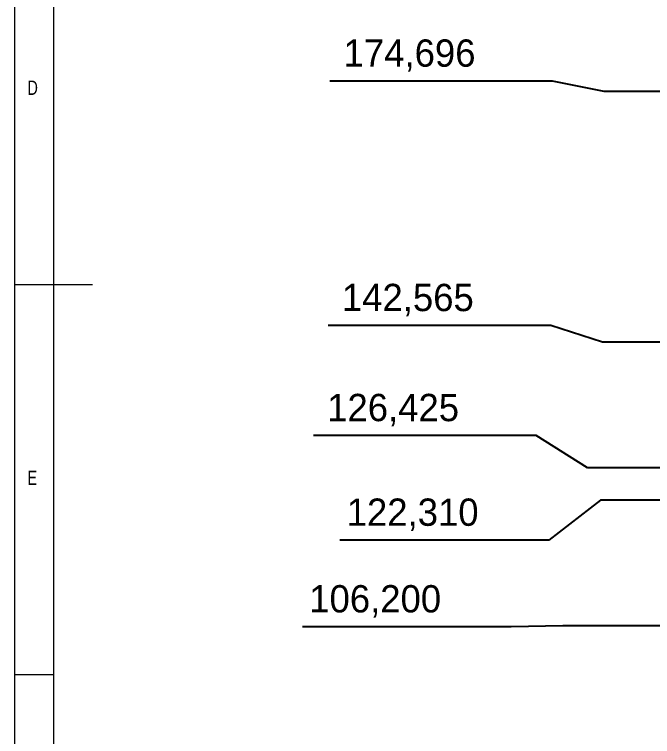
# Model space of a CAD drawing. Header units: millimetres. Extents: x -84 to 500, y -79 to 355.
# Drawn here: x -84.4 to -2.6, y 92 to 184.6 of the extents above; entities that cross this region are included whole.
import ezdxf

# ---------------------------------------------------------------- set-up
doc = ezdxf.new("R2010")
doc.units = ezdxf.units.MM
doc.header["$PDSIZE"] = -1
doc.styles.add('SLDTEXTSTYLE0', font='TXT', dxfattribs={"width": 0.75})
doc.dimstyles.new('ISO-25', dxfattribs={"dimtxt": 2.5, "dimasz": 2.5, "dimexe": 1.25, "dimexo": 0.625, "dimtad": 1, "dimtxsty": 'Standard', "dimcen": 2.5, "dimadec": 0, "dimazin": 0, "dimtfac": 1, "dimtmove": 0, "dimatfit": 3, "dimfxl": 0, "dimarcsym": 0})

# ---------------------------------------------------------------- blocks, each defined once
blk = doc.blocks.new('*D40')
at = {"color": 0, "linetype": 'ByBlock', "lineweight": -2}
for p, q in [((-12.318, 230.504), (-41.446, 230.504)), ((-5.714, 227.39), (-12.318, 230.504)), ((51.21, 227.39), (-5.714, 227.39))]:
    blk.add_line(p, q, dxfattribs=at)
at = {"layer": 'DEFPOINTS', "color": 0, "linetype": 'ByBlock'}
blk.add_point((52.21, 227.39), dxfattribs=at)
at = {"color": 0, "linetype": 'ByBlock', "insert": (-30.946, 233.778), "char_height": 3.5, "attachment_point": 5}
blk.add_mtext('227,390', dxfattribs=at)
blk = doc.blocks.new('*D41')
at = {"color": 0, "linetype": 'ByBlock', "lineweight": -2}
for p, q in [((-15.89, 242.057), (-44.423, 242.057)), ((-9.286, 240.54), (-15.89, 242.057)), ((11.32, 240.54), (-9.286, 240.54))]:
    blk.add_line(p, q, dxfattribs=at)
at = {"layer": 'DEFPOINTS', "color": 0, "linetype": 'ByBlock'}
blk.add_point((12.32, 240.54), dxfattribs=at)
at = {"color": 0, "linetype": 'ByBlock', "insert": (-34.22, 245.331), "char_height": 3.5, "attachment_point": 5}
blk.add_mtext('240,540', dxfattribs=at)
blk = doc.blocks.new('*D48')
at = {"color": 0, "linetype": 'ByBlock', "lineweight": -2}
for p, q in [((-15.485, 210.846), (-44.018, 210.846)), ((-8.881, 206.065), (-15.485, 210.846)), ((11.035, 206.065), (-8.881, 206.065))]:
    blk.add_line(p, q, dxfattribs=at)
at = {"layer": 'DEFPOINTS', "color": 0, "linetype": 'ByBlock'}
blk.add_point((12.035, 206.065), dxfattribs=at)
at = {"color": 0, "linetype": 'ByBlock', "insert": (-33.815, 214.12), "char_height": 3.5, "attachment_point": 5}
blk.add_mtext('206,065', dxfattribs=at)
blk = doc.blocks.new('*D45')
at = {"color": 0, "linetype": 'ByBlock', "lineweight": -2}
for p, q in [((-15.599, 144.676), (-44.167, 144.676)), ((-8.995, 142.565), (-15.599, 144.676)), ((10.233, 142.565), (-8.995, 142.565))]:
    blk.add_line(p, q, dxfattribs=at)
at = {"layer": 'DEFPOINTS', "color": 0, "linetype": 'ByBlock'}
blk.add_point((11.233, 142.565), dxfattribs=at)
at = {"color": 0, "linetype": 'ByBlock', "insert": (-33.947, 147.95), "char_height": 3.5, "attachment_point": 5}
blk.add_mtext('142,565', dxfattribs=at)
blk = doc.blocks.new('*D46')
at = {"color": 0, "linetype": 'ByBlock', "lineweight": -2}
for p, q in [((-15.377, 176.008), (-43.945, 176.008)), ((-8.773, 174.696), (-15.377, 176.008)), ((4.54, 174.696), (-8.773, 174.696))]:
    blk.add_line(p, q, dxfattribs=at)
at = {"layer": 'DEFPOINTS', "color": 0, "linetype": 'ByBlock'}
blk.add_point((5.54, 174.696), dxfattribs=at)
at = {"color": 0, "linetype": 'ByBlock', "insert": (-33.725, 179.282), "char_height": 3.5, "attachment_point": 5}
blk.add_mtext('174,696', dxfattribs=at)
blk = doc.blocks.new('*D49')
at = {"color": 0, "linetype": 'ByBlock', "lineweight": -2}
for p, q in [((-20.679, 106.054), (-47.462, 106.054)), ((-14.075, 106.2), (-20.679, 106.054)), ((10.855, 106.2), (-14.075, 106.2))]:
    blk.add_line(p, q, dxfattribs=at)
at = {"layer": 'DEFPOINTS', "color": 0, "linetype": 'ByBlock'}
blk.add_point((11.855, 106.2), dxfattribs=at)
at = {"color": 0, "linetype": 'ByBlock', "insert": (-38.134, 109.328), "char_height": 3.5, "attachment_point": 5}
blk.add_mtext('106,200', dxfattribs=at)
blk = doc.blocks.new('*D97')
at = {"color": 0, "linetype": 'ByBlock', "lineweight": -2}
for p, q in [((-9.253, 122.31), (-15.857, 117.156)), ((50.94, 122.31), (-9.253, 122.31)), ((-15.857, 117.156), (-42.675, 117.156))]:
    blk.add_line(p, q, dxfattribs=at)
at = {"layer": 'DEFPOINTS', "color": 0, "linetype": 'ByBlock'}
blk.add_point((51.94, 122.31), dxfattribs=at)
at = {"color": 0, "linetype": 'ByBlock', "insert": (-33.33, 120.43), "char_height": 3.5, "attachment_point": 5}
blk.add_mtext('122,310', dxfattribs=at)
blk = doc.blocks.new('*D98')
at = {"color": 0, "linetype": 'ByBlock', "lineweight": -2}
for p, q in [((-17.486, 130.57), (-46.054, 130.57)), ((-10.882, 126.425), (-17.486, 130.57)), ((5.604, 126.425), (-10.882, 126.425))]:
    blk.add_line(p, q, dxfattribs=at)
at = {"layer": 'DEFPOINTS', "color": 0, "linetype": 'ByBlock'}
blk.add_point((6.604, 126.425), dxfattribs=at)
at = {"color": 0, "linetype": 'ByBlock', "insert": (-35.834, 133.844), "char_height": 3.5, "attachment_point": 5}
blk.add_mtext('126,425', dxfattribs=at)
blk = doc.blocks.new('*D99')
at = {"color": 0, "linetype": 'ByBlock', "lineweight": -2}
for p, q in [((-14.088, 222.889), (-42.061, 222.889)), ((-7.484, 221.35), (-14.088, 222.889)), ((5.35, 221.35), (-7.484, 221.35))]:
    blk.add_line(p, q, dxfattribs=at)
at = {"layer": 'DEFPOINTS', "color": 0, "linetype": 'ByBlock'}
blk.add_point((6.35, 221.35), dxfattribs=at)
at = {"color": 0, "linetype": 'ByBlock', "insert": (-32.139, 226.163), "char_height": 3.5, "attachment_point": 5}
blk.add_mtext('221,350', dxfattribs=at)
blk = doc.blocks.new('*D111')
at = {"color": 0, "linetype": 'ByBlock', "lineweight": -2}
for p, q in [((-15.355, 283.392), (-44.483, 283.392)), ((-8.751, 283.45), (-15.355, 283.392)), ((6.62, 283.45), (-8.751, 283.45))]:
    blk.add_line(p, q, dxfattribs=at)
at = {"layer": 'DEFPOINTS', "color": 0, "linetype": 'ByBlock'}
blk.add_point((7.62, 283.45), dxfattribs=at)
at = {"color": 0, "linetype": 'ByBlock', "insert": (-33.983, 286.666), "char_height": 3.5, "attachment_point": 5}
blk.add_mtext('283,450', dxfattribs=at)

msp = doc.modelspace()

# ---------------------------------------------------------------- linework, layer by layer
at = {"color": 7, "linetype": 'Continuous', "lineweight": 0}
for p, q in [((-84.4065, 354.919), (-84.4065, -55.081)), ((-79.4065, 349.919), (-79.4065, -50.081)), ((-84.4065, 149.919), (-74.4065, 149.919)), ((-79.4065, 99.919), (-84.4065, 99.919))]:
    msp.add_line(p, q, dxfattribs=at)

# ---------------------------------------------------------------- texts
at = {"color": 7, "linetype": 'Continuous', "lineweight": 0, "char_height": 1.8521, "attachment_point": 1, "style": 'SLDTEXTSTYLE0'}
for s, insert in [('D', (-82.7398, 176.087)), ('E', (-82.7398, 126.087))]:
    msp.add_mtext(s, dxfattribs=dict(at, insert=insert))

# ---------------------------------------------------------------- dimensions: what is measured, and where the dimension line sits
for feature_location, offset, picture, middle in [((7.62, 283.45), (-29.5792, -0.0583), '*D111', (-33.9832, 286.6657)), ((12.32, 240.54), (-34.8138, 1.5174), '*D41', (-34.2203, 245.3314)), ((52.21, 227.39), (-71.1324, 3.1142), '*D40', (-30.9464, 233.7782)), ((6.35, 221.35), (-27.0424, 1.539), '*D99', (-32.1389, 226.163)), ((12.0353, 206.065), (-34.1239, 4.7806), '*D48', (-33.8151, 214.1196)), ((5.54, 174.696), (-27.5206, 1.3119), '*D46', (-33.7246, 179.2819)), ((11.2334, 142.565), (-33.4362, 2.1107), '*D45', (-33.9467, 147.9497)), ((6.6043, 126.4252), (-30.6947, 4.1453), '*D98', (-35.8344, 133.8445)), ((51.94, 122.31), (-74.4009, -5.1541), '*D97', (-33.3299, 120.4299)), ((11.8552, 106.2), (-39.1379, -0.1457), '*D49', (-38.1342, 109.3283))]:
    dim = msp.add_ordinate_dim(feature_location=feature_location, offset=offset, dtype=0, origin=(0, 0), dimstyle='ISO-25', override={"dimtxt": 3.5, "dimasz": 3.302, "dimexe": 1, "dimexo": 1, "dimgap": 1.524, "dimtih": 1, "dimtoh": 1, "dimdec": 3, "dimzin": 0, "dimadec": 2, "dimtdec": 3, "dimtzin": 0})
    dim.commit()
    dim.dimension.update_dxf_attribs({"geometry": picture, "text_midpoint": middle})

doc.saveas('drawing.dxf')
